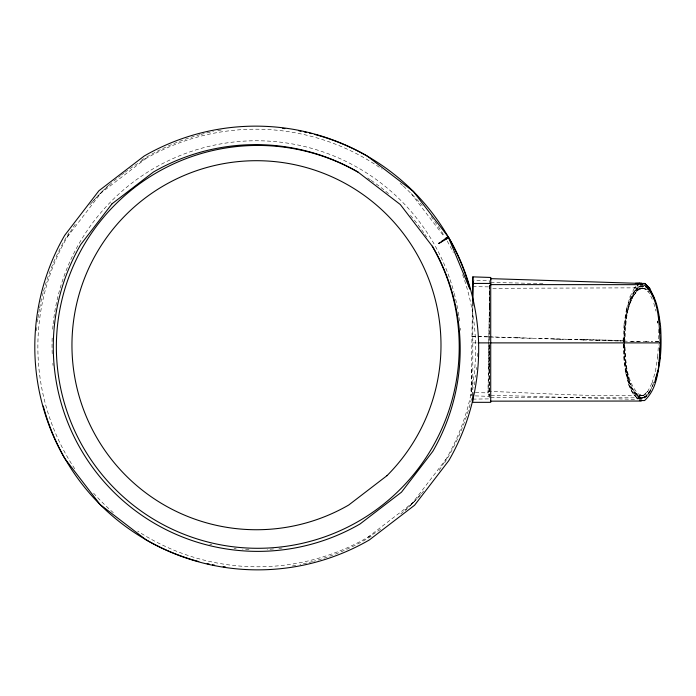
<?xml version="1.0" encoding="UTF-8"?>
<svg xmlns="http://www.w3.org/2000/svg" width="696" height="696" viewBox="0 0 696 696"><rect width="100%" height="100%" fill="white"/><g stroke="black" fill="none" stroke-linecap="round" stroke-linejoin="round"><path stroke-width="0.52" stroke-dasharray="3.48 2.61" d="M634.508 399.339L489.036 395.163L489.053 394.066M471.201 388.02L471.088 395.746L472.41 306.736M471.148 390.961L471.505 367.096M475.368 392.622L488.053 392.875L488.435 366.705M489.366 307.049L489.697 284.159M489.706 283.585L489.74 280.88L472.836 280.07M475.307 395.894L489.018 396.346L489.41 369.341M488.418 367.531L489.714 282.428M489.375 306.214L488.053 392.875M489.401 369.454L489.784 344.242M489.81 345.059L489.018 396.346M489.036 395.163L489.062 394.032M623.755 341.858C625.226 322.761 624.242 299.228 639.38 285.203M624.721 342.884C626.2 324.458 624.921 301.368 639.981 288.066L644.435 288.405L649.15 292.816L652.361 299.402M623.781 341.649L624.564 328.46L626.748 314.679M623.868 342.075L624.712 327.868M538.086 338.578L623.068 340.535L624.086 324.031M625.043 324.98L624.086 340.57L624.547 356.1M657.659 357.205L658.433 344.711M624.051 324.153L626.47 309.024M625.017 325.093L627.296 310.799M655.406 371.386L657.685 357.091M488.079 391.326L488.079 391.352C539.731 393.092 591.652 396.929 643.269 395.354L638.493 395.946L642.973 395.693L647.75 391.439L652.039 382.991M636.013 286.5L634.543 287.9L636.71 285.969M629.697 303.978L633.795 294.782L638.319 289.44L643.113 287.726L647.846 289.762M630.663 299.193L634.952 290.745L639.728 286.491L643.652 286.621M623.068 340.535L623.164 343.624M624.112 340.457L579.289 339.622M647.75 391.439L643 395.58L638.093 395.415L633.447 390.839M626.6 315.262L629.845 303.386L633.795 294.782M626.443 309.137L630.063 296.609M627.27 310.921L630.689 299.071L634.952 290.745M652.013 383.113L655.432 371.264M652.639 385.575L654.162 380.286M649.612 392.005L653.283 384.47M630.037 296.722L634.569 287.787M652.665 385.462C649.977 390.734 647.428 398.147 640.833 399.426L636.066 397.938L640.833 399.426M67.329 236.91L102.277 191.365M411.197 504.635L446.145 459.09M650.725 389.838L647.55 393.762L642.782 395.632L638.014 393.762C626.409 380.512 625.495 361.511 624.538 344.72M633.647 295.374L638.171 290.032L642.965 288.318L647.698 290.345L648.942 291.955M650.777 390.604L646.253 395.946L641.46 397.66L636.718 395.624C624.947 381.504 624.599 361.633 623.929 344.111M649.977 391.952L646.106 396.529L641.312 398.243L636.57 396.215C624.799 382.087 624.451 362.225 623.781 344.694M634.917 290.858L639.702 286.604L643.243 286.456L638.38 286.221M100.181 193.619L145.725 158.671M367.749 537.329L413.293 502.382M642.782 285.673L638.014 287.544C625.078 302.812 624.912 324.667 624.495 343.702M643.243 286.456L638.476 287.03L643.626 286.743M492.829 288.318L634.082 287.848L644.74 288.823L639.981 288.066L635.37 291.485L639.528 288.405L644.435 288.405M472.793 399.121L489.714 398.878L489.714 344.946M655.284 341.797L658.59 341.727L658.181 327.12M658.764 341.823L651.221 341.753M472.793 342.884L478.082 342.884M490.75 282.411L544.411 283.629M472.793 286.639L489.714 286.882L489.714 342.884M645.601 341.649L652.248 341.788M646.636 341.684L629.897 341.284M639.511 341.527L619.971 341.023M596.446 340.361L609.861 340.753M608.783 340.718L621.032 341.057M490.741 397.39L641.042 397.842L644.435 397.355L649.15 392.944L644.435 397.355L638.319 396.955L643.087 397.694L639.528 397.355C625.478 384.401 626.174 362.651 624.817 344.946M560.776 339.074L521.939 338.056M568.293 339.3L584.162 340.013M583.074 339.97L597.533 340.405M516.989 337.708L533.928 338.239M553.746 339.074L569.885 339.578M472.01 336.203L489.94 336.803M488.923 336.786L519.581 337.786M471.958 336.403L523.009 338.099M642.973 395.693L638.058 395.528L633.412 390.961L629.445 382.235L626.4 370.298M637.954 399.226C624.155 384.566 625.112 361.772 623.712 342.884M411.197 193.619L444.265 236.718M628.74 384.662L632.977 393.771L637.901 398.608L643.095 398.782L648.124 394.397L643.069 398.904L637.867 398.73L632.951 393.884L628.714 384.775L625.521 372.012M653.814 303.265L655.963 311.155M629.41 382.356L626.374 370.411L624.582 355.978M657.502 320.978L657.763 323.022M657.468 321.091L657.729 323.135M623.59 356.857L625.495 372.134M623.225 344.529L623.564 356.978M472.793 307.075L472.793 391.648M462.614 274.642A219.919 219.919 0 0 1 438.123 471.94M423.655 491.08A219.919 219.919 0 0 1 404.976 510.62M371.203 536.268A219.919 219.919 0 0 1 313.644 561.272M312.608 561.559A219.919 219.919 0 0 1 299.985 564.543M295.713 565.378A219.919 219.919 0 0 1 290.336 566.3M36.531 330.731A219.919 219.919 0 0 1 36.836 327.477M37.436 322.048A219.919 219.919 0 0 1 37.862 318.794M38.019 317.715A219.919 219.919 0 0 1 38.689 313.4M38.863 312.321A219.919 219.919 0 0 1 39.437 309.102M39.637 308.032A219.919 219.919 0 0 1 43.256 292.207M43.535 291.172A219.919 219.919 0 0 1 69.113 232.69M92.002 202.249A219.919 219.919 0 0 1 120.512 175.653M121.374 174.983A219.919 219.919 0 0 1 123.984 172.999M124.862 172.347A219.919 219.919 0 0 1 382.087 169.154M400.122 183.283A219.919 219.919 0 0 1 402.566 185.441M403.375 186.171A219.919 219.919 0 0 1 419.366 202.249M420.097 203.058A219.919 219.919 0 0 1 422.246 205.511M431.155 216.552A219.919 219.919 0 0 1 444.509 236.379M447.215 241.034A219.919 219.919 0 0 1 453.261 252.535M477.613 353.342A219.919 219.919 0 0 1 477.5 356.587M476.743 367.436A219.919 219.919 0 0 1 476.534 369.611M475.899 375.04A219.919 219.919 0 0 1 475.612 377.206M474.968 381.521A219.919 219.919 0 0 1 473.837 387.968M471.549 398.573A219.919 219.919 0 0 1 444.935 462.388M420.741 494.56A219.919 219.919 0 0 1 399.748 514.84M380.599 529.308A219.919 219.919 0 0 1 137.695 531.109M113.352 512.717A219.919 219.919 0 0 1 91.942 491.306M74.742 468.773A219.919 219.919 0 0 1 75.351 224.06M89.819 204.92A219.919 219.919 0 0 1 110.099 183.918M141.358 160.297A219.919 219.919 0 0 1 199.83 134.728M200.866 134.441A219.919 219.919 0 0 1 213.489 131.457M217.761 130.622A219.919 219.919 0 0 1 223.138 129.7M367.627 178.019A201.44 201.44 0 0 1 370.324 179.803M371.22 180.403A201.44 201.44 0 0 1 389.221 194.227M410.44 215.438A201.44 201.44 0 0 1 424.255 233.438M424.856 234.335A201.44 201.44 0 0 1 426.639 237.031M282.089 548.039A204.433 204.433 0 0 1 278.879 548.422M273.528 548.944A204.433 204.433 0 0 1 267.116 549.379M249.037 549.518A204.433 204.433 0 0 1 242.626 549.188M236.205 548.648A204.433 204.433 0 0 1 234.065 548.422M211.819 544.716A204.433 204.433 0 0 1 209.74 544.237M53.044 365.487A204.433 204.433 0 0 1 52.844 363.347M52.209 353.725A204.433 204.433 0 0 1 52.209 336.716M52.661 329.225A204.433 204.433 0 0 1 53.044 324.945M53.148 323.875A204.433 204.433 0 0 1 453.94 292.303M454.21 293.329A204.433 204.433 0 0 1 458.038 311.086M458.212 312.147A204.433 204.433 0 0 1 458.864 316.402M459.012 317.463A204.433 204.433 0 0 1 459.551 321.735M460.195 328.155A204.433 204.433 0 0 1 460.361 330.296"/><path stroke-width="1.04" d="M490.776 279.757L490.784 278.652L639.85 283.394L635.378 283.402L641.451 283.124M472.54 300.541L472.819 281.654M472.767 284.603L472.88 276.869L490.81 277.469L490.697 285.325M472.749 284.681L472.871 276.895M472.497 300.707L472.793 281.741M639.937 284.612L644.583 285.203C659.956 299.506 658.738 323.483 660.252 342.884C658.738 362.277 659.956 386.254 644.583 400.565L639.38 400.565M660.13 351.001L660.313 347.957M660.156 352.446L660.4 348.383M658.764 364.191L659.077 362.164M659.39 360.128L659.704 358.101M658.755 364.617L659.068 362.59M659.382 360.563L659.851 357.518M655.284 379.946L657.816 370.707M654.536 382.443C661.348 364.713 661.722 345.173 660.574 326.424C658.703 312.974 657.259 297.923 647.55 287.544L645.644 286.796M637.466 285.212L639.633 283.281M637.432 285.325L639.607 283.402L644.827 283.455L649.751 288.301L653.962 297.523M442.613 240.729L440.794 242.251L448.798 237.632A222.99 222.99 0 0 1 448.798 460.622L414.564 505.244L369.28 539.983A222.99 222.99 0 0 1 146.291 539.983L100.111 504.548L64.676 458.368A222.99 222.99 0 0 1 64.676 235.379L98.91 190.756L144.194 156.017A222.99 222.99 0 0 1 367.183 156.017L413.363 191.452L448.25 236.91L469.8 288.944M441.673 241.451L448.007 236.596M448.25 236.91L445.588 238.441L446.145 239.163M640.372 285.021L642.365 284.664M490.723 401.157L641.251 401.035M636.988 284.664L490.723 284.612M478.065 342.884L660.252 342.884M644.8 283.577L649.725 288.414M653.988 297.41L654.762 300.681M658.773 316.767L659.025 318.82M659.399 321.891L659.651 323.945M660.287 329.06L660.4 333.132M660.165 330.67L660.226 332.705M472.793 306.11L472.793 283.437L490.723 283.437L490.723 402.323L472.793 402.323L472.793 392.37M225.356 566.944A219.919 219.919 0 0 1 223.198 566.64M214.594 565.178A219.919 219.919 0 0 1 212.454 564.76M209.261 564.091A219.919 219.919 0 0 1 207.147 563.63M198.769 561.559A219.919 219.919 0 0 1 43.256 406.046M282.698 128.369A219.919 219.919 0 0 1 284.864 128.621M298.88 130.822A219.919 219.919 0 0 1 301.02 131.239M304.213 131.909A219.919 219.919 0 0 1 306.327 132.37M309.485 133.11A219.919 219.919 0 0 1 311.582 133.632M314.705 134.441A219.919 219.919 0 0 1 469.939 288.918M432.233 246.158A201.431 201.431 0 0 1 292.798 545.229A201.431 201.431 0 0 1 59.412 311.956A201.431 201.431 0 0 1 358.414 172.373M111.986 203.832L80.684 244.618A204.502 204.502 0 0 0 360.041 523.975L401.488 492.168L432.79 451.382A204.502 204.502 0 0 0 432.79 246.88L400.296 204.52L357.935 172.025A204.502 204.502 0 0 0 153.433 172.025L111.986 203.832M440.107 242.652L438.724 243.452L440.107 242.652M386.95 475.69L348.731 505.018A184.518 184.518 0 0 1 72.654 361.302A184.518 184.518 0 0 1 319.577 171.825A184.518 184.518 0 0 1 386.95 475.69"/></g></svg>
